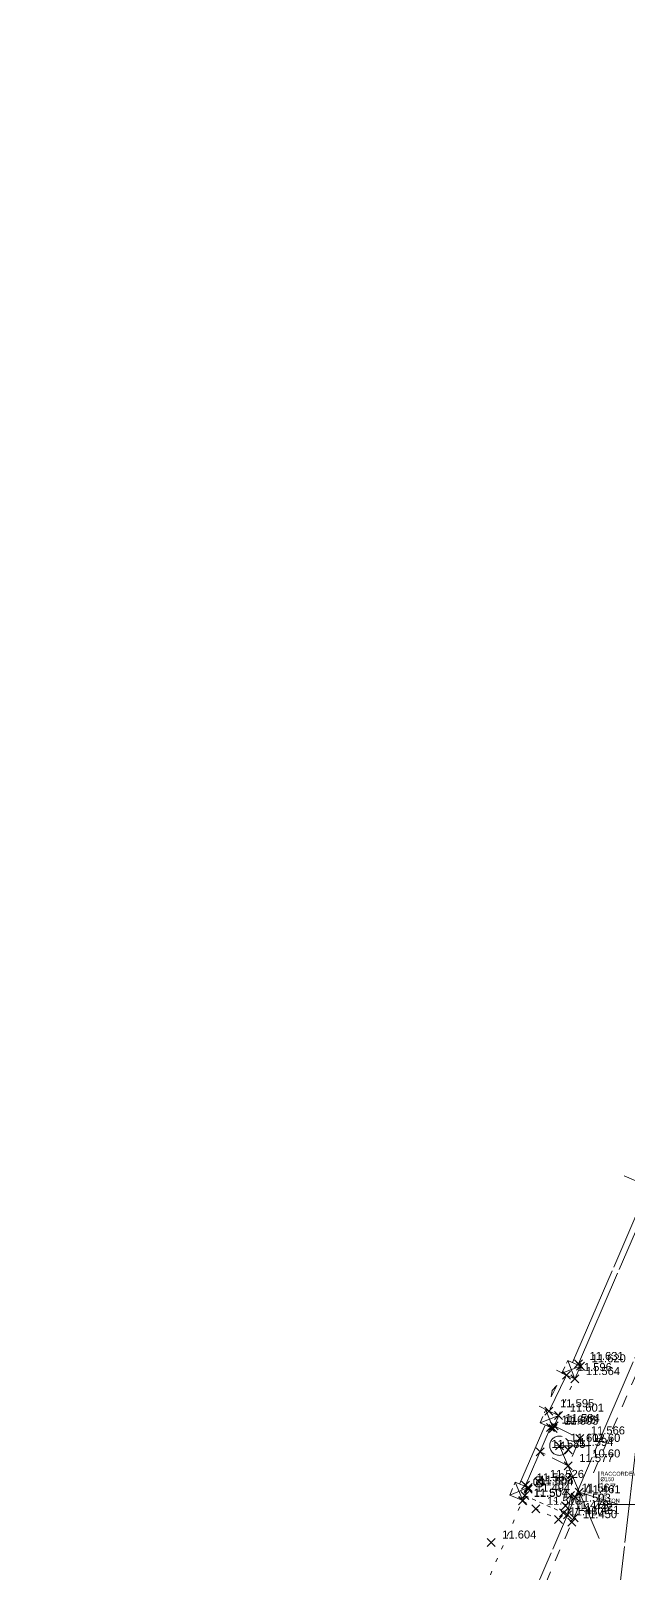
# Model space of a CAD drawing. Header units: metres. Extents: x 1224602 to 1224842, y 7187490 to 7187733.
# Drawn here: x 1224708.66 to 1224723.59, y 7187635.21 to 7187673.76 of the extents above; entities that cross this region are included whole.
import ezdxf
from ezdxf.enums import TextEntityAlignment as Align

# ---------------------------------------------------------------- set-up
doc = ezdxf.new("R2010")
doc.units = ezdxf.units.M
doc.header["$PDMODE"] = 3
doc.header["$PDSIZE"] = 0.1
for name, pattern in [('LL_0821', [0.7, 0.5, -0.2]), ('LL_0822', [2.5, 2.5, 0]), ('LL_0824', [0.35, 0.1, -0.25]), ('LL_0827', [0.2, 0.1, -0.1]), ('LL_0829', [0.6, 0.3, -0.3]), ('SL_1146', [2.5, 2.5, 0]), ('Socle_Continu', [2.5, 2.5, 0]), ('YL_2901', [2.5, 2.5, 0])]:
    doc.linetypes.add(name, pattern=pattern)
for name, color, linetype, lineweight in [('CLOTU_SCS', 212, 'Socle_Continu', 13), ('SIGTA_SCI', 7, 'Socle_Continu', 13), ('SIGTO_SCI', 255, 'Socle_Continu', 13), ('TELEC_SCS', 3, 'Socle_Continu', 13), ('VOIRI_SCS', 7, 'Socle_Continu', 13)]:
    doc.layers.add(name, color=color, linetype=linetype, lineweight=lineweight)
for name, color, linetype, lineweight, true_color in [('EAUUS_PSI', 7, 'Socle_Continu', 13, 0x7f3f00), ('EAUUS_SCI', 7, 'Socle_Continu', 13, 0x7f3f00), ('EAUUS_SCS', 7, 'Socle_Continu', 13, 0x7f3f00), ('EAUUS_SCT', 7, 'Socle_Continu', 13, 0x7f3f00), ('SIGTS_PSS', 7, 'Socle_Continu', 13, 0x9966cc)]:
    doc.layers.add(name, color=color, linetype=linetype, lineweight=lineweight, true_color=true_color)
doc.styles.add('Reseaux', font='arial.ttf')
doc.styles.get("Standard").update_dxf_attribs({"font": 'arial.ttf'})
doc.linetypes.add('CL_0181', pattern='A,3,-0.15,0.4,-0.381,["eu",Standard,S=0.254,R=0,X=-0.2,Y=-0.1],-0.381,0.4,-0.15', length=4.862)

# ---------------------------------------------------------------- blocks, each defined once
blk = doc.blocks.new('YP_1521')
at = {"layer": 'SIGTO_SCI', "color": 7, "linetype": 'Socle_Continu'}
blk.add_point((0, 0), dxfattribs=at)
at = {"layer": 'SIGTA_SCI', "linetype": 'Socle_Continu'}
blk.add_attdef('ALT', (0.278, 0.099), '', height=0.2, dxfattribs=at)
at = {"layer": 'SIGTA_SCI', "linetype": 'Socle_Continu', "flags": 9}
blk.add_attdef('CALQUE_ALT', (1.69, -1.18), '', height=0.2, dxfattribs=at)
at = {"layer": 'SIGTO_SCI', "linetype": 'Socle_Continu', "flags": 9}
for tag, p in [('ID', (1.69, 0.105)), ('NATURE', (1.69, -0.216)), ('FAMILLE', (1.69, -0.538)), ('CALQUE', (1.69, -0.859)), ('PCRS', (1.69, -1.823))]:
    blk.add_attdef(tag, p, '', height=0.2, dxfattribs=at)
blk = doc.blocks.new('LP_0842')
at = {"layer": 'VOIRI_SCS', "linetype": 'Socle_Continu', "flags": 128}
blk.add_lwpolyline([(1, 0), (1, 0.5), (0, 0)], dxfattribs=at)
at = {"layer": 'VOIRI_SCS', "linetype": 'Socle_Continu', "flags": 9}
for tag, p in [('ID', (1.488, 0.614)), ('NATURE', (1.488, 0.292)), ('FAMILLE', (1.488, -0.029)), ('CALQUE', (1.488, -0.35)), ('PCRS', (1.488, -0.672))]:
    blk.add_attdef(tag, p, '', height=0.2, dxfattribs=at)
blk = doc.blocks.new('SP_1162')
at = {"layer": 'CLOTU_SCS', "linetype": 'Socle_Continu'}
for p, q in [((0, 0), (1, 1)), ((0, 1), (1, 0))]:
    blk.add_line(p, q, dxfattribs=at)
at = {"layer": 'CLOTU_SCS', "linetype": 'Socle_Continu', "flags": 128}
blk.add_lwpolyline([(1, 0), (0, 0), (0, 1), (1, 1)], close=True, dxfattribs=at)
at = {"layer": 'CLOTU_SCS', "linetype": 'Socle_Continu', "flags": 9}
for tag, p in [('ID', (1.09, 0.3)), ('NATURE', (1.09, -0.02)), ('CALQUE', (1.09, -0.66)), ('FAMILLE', (1.09, -0.34)), ('PCRS', (1.09, -0.99))]:
    blk.add_attdef(tag, p, '', height=0.2, dxfattribs=at)
blk = doc.blocks.new('CP_0162')
at = {"layer": 'EAUUS_SCS', "linetype": 'Socle_Continu', "const_width": 0.025, "flags": 128}
for points in [[(-0.063, -0.111), (-0.174, -0.111, -0.405328), (-0.241, -0.045), (-0.241, 0.067, -0.999132), (-0.063, 0.067), (-0.063, 0.022), (-0.218, 0.022)], [(0.048, 0.155), (0.048, -0.034, 0.410802), (0.125, -0.111), (0.225, -0.111), (0.225, 0.155)]]:
    blk.add_lwpolyline(points, format="xyb", dxfattribs=at)
at = {"layer": 'EAUUS_SCS', "linetype": 'Socle_Continu'}
blk.add_circle((0, 0), 0.5, dxfattribs=at)
at = {"layer": 'EAUUS_SCS', "linetype": 'Socle_Continu', "flags": 9}
for tag, p in [('NATURE', (0.918, 0.2)), ('FAMILLE', (0.918, -0.121)), ('ID', (0.918, 0.522)), ('CALQUE', (0.918, -0.442)), ('PCRS', (0.918, -0.763))]:
    blk.add_attdef(tag, p, '', height=0.2, dxfattribs=at)
blk = doc.blocks.new('IP_0641')
at = {"layer": 'TELEC_SCS', "linetype": 'Socle_Continu'}
h = blk.add_hatch(color=256, dxfattribs=at)
edge = h.paths.add_edge_path()
edge.add_ellipse((0.09, 0.082), major_axis=(0.0254, 0.0254), ratio=1, start_angle=269.15333, end_angle=449.15333, ccw=False)
edge.add_ellipse((0.09, 0.082), major_axis=(0.0254, 0.0254), ratio=1, start_angle=89.15333, end_angle=269.15333, ccw=False)
h = blk.add_hatch(color=256, dxfattribs=at)
edge = h.paths.add_edge_path()
edge.add_ellipse((-0.074, -0.082), major_axis=(0.0254, 0.0254), ratio=1, start_angle=269.09778, end_angle=449.09778, ccw=False)
edge.add_ellipse((-0.074, -0.082), major_axis=(0.0254, 0.0254), ratio=1, start_angle=89.09778, end_angle=269.09778, ccw=False)
at = {"layer": 'TELEC_SCS', "linetype": 'Socle_Continu', "flags": 128}
blk.add_lwpolyline([(0.109, -0.25), (0.257, -0.102), (0.257, 0.102), (0.109, 0.25), (-0.094, 0.25), (-0.243, 0.102), (-0.243, -0.102), (-0.094, -0.25)], close=True, dxfattribs=at)
at = {"layer": 'TELEC_SCS', "linetype": 'Socle_Continu'}
for points in [[(0.09, 0.118, 0.04668), (0.058, 0.121, 0.098491), (-0.007, 0.108, 0.098491), (-0.063, 0.071, 0.098491), (-0.1, 0.015, 0.098491), (-0.113, -0.05, 0.04668), (-0.11, -0.082, 0.098491)], [(0.065, 0.108, 0.003694), (0.065, 0.107, 0.098491), (0.057, 0.096, 0.098491), (0.054, 0.082, 0.098491), (0.057, 0.068, 0.098491), (0.065, 0.057, 0.098491), (0.076, 0.049, 0.098491), (0.09, 0.046, 0.098491), (0.104, 0.049, 0.094763), (0.115, 0.056, 0.098491)], [(0.115, 0.056, 0.003694), (0.115, 0.057, 0.098491), (0.123, 0.068, 0.098491), (0.126, 0.082, 0.098491), (0.123, 0.096, 0.098491), (0.115, 0.107, 0.098491), (0.104, 0.115, 0.098491), (0.09, 0.118, 0.098491), (0.076, 0.115, 0.094763), (0.065, 0.108, 0.098491)], [(-0.099, -0.056, 0.003937), (-0.1, -0.057, 0.098491), (-0.107, -0.068, 0.098491), (-0.11, -0.082, 0.098491), (-0.107, -0.096, 0.098491), (-0.1, -0.107, 0.098491), (-0.088, -0.115, 0.098491), (-0.074, -0.118, 0.098491), (-0.06, -0.115, 0.094518), (-0.049, -0.108, 0.098491)], [(-0.049, -0.108, 0.003937), (-0.049, -0.107, 0.098491), (-0.041, -0.096, 0.098491), (-0.038, -0.082, 0.098491), (-0.041, -0.068, 0.098491), (-0.049, -0.057, 0.098491), (-0.06, -0.049, 0.098491), (-0.074, -0.046, 0.098491), (-0.088, -0.049, 0.094518), (-0.099, -0.056, 0.098491)]]:
    blk.add_lwpolyline(points, format="xyb", dxfattribs=at)
at = {"layer": 'TELEC_SCS', "linetype": 'Socle_Continu', "flags": 9}
for tag, p in [('NATURE', (0.795, 0.248)), ('FAMILLE', (0.795, -0.073)), ('ID', (0.795, 0.57)), ('CALQUE', (0.795, -0.394)), ('PCRS', (0.795, -0.715))]:
    blk.add_attdef(tag, p, '', height=0.2, dxfattribs=at)
blk = doc.blocks.new('SP_1161')
at = {"layer": 'CLOTU_SCS', "linetype": 'Socle_Continu'}
for p, q in [((0, 0), (0, 0.275)), ((1, 0.275), (1, 0)), ((0.062, 0), (0.938, 0)), ((0.5, 0.154), (0.344, 0.103)), ((0.344, 0.103), (0.656, 0.103)), ((0.656, 0.103), (0.5, 0.154))]:
    blk.add_line(p, q, dxfattribs=at)
at = {"layer": 'CLOTU_SCS', "linetype": 'Socle_Continu', "flags": 9}
for tag, p in [('ID', (1.36, 0.385)), ('NATURE', (1.36, 0.064)), ('FAMILLE', (1.36, -0.257)), ('CALQUE', (1.36, -0.579)), ('PCRS', (1.36, -0.9))]:
    blk.add_attdef(tag, p, '', height=0.2, dxfattribs=at)
blk = doc.blocks.new('CP_2101')
at = {"layer": 'EAUUS_PSI', "linetype": 'Socle_Continu'}
blk.add_line((0.733, 0), (0, 0), dxfattribs=at)
at = {"layer": 'EAUUS_PSI', "linetype": 'Socle_Continu', "flags": 128}
blk.add_lwpolyline([(0.733, -0.3), (0.733, 0.3)], dxfattribs=at)
at = {"layer": 'EAUUS_PSI', "linetype": 'Socle_Continu'}
blk.add_point((0, 0), dxfattribs=at)
at = {"layer": 'EAUUS_PSI', "linetype": 'Socle_Continu', "style": 'Reseaux', "flags": 9}
for tag, p in [('NATURE', (2.525, 0.22)), ('ID', (2.525, 0.541))]:
    blk.add_attdef(tag, p, '', height=0.2, dxfattribs=at)
at = {"layer": 'EAUUS_PSI', "linetype": 'Socle_Continu'}
for tag, p in [('TAMPON', (0.824, 0.196)), ('RADIER', (0.824, -0.192))]:
    blk.add_attdef(tag, text='', height=0.2, dxfattribs=at).set_placement(p, align=Align.MIDDLE_LEFT)
at = {"layer": 'EAUUS_PSI', "linetype": 'Socle_Continu', "flags": 9}
for tag, p in [('FAMILLE', (2.525, -0.101)), ('CALQUE', (2.525, -0.423))]:
    blk.add_attdef(tag, p, '', height=0.2, dxfattribs=at)
blk = doc.blocks.new('*U87')
at = {"layer": 'EAUUS_SCI', "linetype": 'Socle_Continu'}
blk.add_line((1.974, -0.62), (0, 0), dxfattribs=at)
at = {"layer": 'EAUUS_SCI', "linetype": 'Socle_Continu', "flags": 128}
blk.add_lwpolyline([(2.974, -0.62), (0.974, -0.62), (0.974, 1.019)], dxfattribs=at)
at = {"layer": 'EAUUS_SCI', "linetype": 'Socle_Continu'}
blk.add_point((0, 0), dxfattribs=at)
at = {"layer": 'EAUUS_SCI', "linetype": 'Socle_Continu', "flags": 9}
for tag, p in [('ID', (2.47, 1.418)), ('NATURE', (2.47, 1.097)), ('FAMILLE', (2.47, 0.776)), ('CALQUE', (2.47, 0.454))]:
    blk.add_attdef(tag, p, '', height=0.2, dxfattribs=at)
at = {"layer": 'EAUUS_SCI', "linetype": 'Socle_Continu'}
for tag, p in [('TYPE', (1.063, 0.814)), ('DIAM', (1.063, 0.543)), ('NBR', (1.063, 0.265)), ('LARG', (1.063, -0.001)), ('HAUT', (1.063, -0.267)), ('MATER', (1.063, -0.532))]:
    blk.add_attdef(tag, p, '', height=0.2, dxfattribs=at)

msp = doc.modelspace()

# ---------------------------------------------------------------- linework, layer by layer
at = {"layer": 'CLOTU_SCS', "linetype": 'SL_1146', "flags": 128}
for points in [[(1224722.197, 7187640.474), (1224723.959, 7187644.551)], [(1224722.333, 7187640.412), (1224722.346, 7187640.442), (1224724.096, 7187644.49)], [(1224720.877, 7187637.439), (1224721.512, 7187638.909)], [(1224721.015, 7187637.382), (1224721.649, 7187638.849)]]:
    msp.add_lwpolyline(points, dxfattribs=at)
at = {"layer": 'EAUUS_SCT', "linetype": 'CL_0181', "flags": 128}
msp.add_lwpolyline([(1224721.871, 7187638.397), (1224722.864, 7187636.081)], dxfattribs=at)
at = {"layer": 'SIGTS_PSS', "linetype": 'YL_2901', "flags": 128}
msp.add_lwpolyline([(1224718.643, 7187594.665), (1224724.194, 7187641.786), (1224743.464, 7187686.347), (1224774.759, 7187705.496), (1224807.6, 7187693.028), (1224838.124, 7187643.847), (1224818.746, 7187610.542), (1224772.174, 7187599.12)], close=True, dxfattribs=at)
at = {"layer": 'VOIRI_SCS', "linetype": 'LL_0829', "flags": 128}
msp.add_lwpolyline([(1224719.567, 7187629.995), (1224719.57, 7187630.138), (1224719.557, 7187630.174), (1224719.588, 7187630.267), (1224719.545, 7187630.324), (1224720.833, 7187633.321), (1224721.222, 7187634.231), (1224722.181, 7187636.487), (1224722.239, 7187636.598), (1224724.439, 7187641.68), (1224725.237, 7187643.541), (1224726.46, 7187646.32), (1224727.566, 7187648.85), (1224730.462, 7187655.581), (1224732.075, 7187659.31), (1224732.999, 7187661.437), (1224737.7, 7187672.316), (1224738.489, 7187674.178), (1224739.407, 7187676.265), (1224740.909, 7187679.752), (1224744.847, 7187688.883), (1224746.288, 7187692.287), (1224746.828, 7187693.388), (1224747.113, 7187693.93), (1224747.415, 7187694.462), (1224747.655, 7187694.851), (1224747.907, 7187695.233), (1224748.171, 7187695.608), (1224748.444, 7187695.977), (1224749.016, 7187696.696), (1224749.616, 7187697.396), (1224750.235, 7187698.081), (1224750.751, 7187698.632), (1224750.866, 7187698.753), (1224751.509, 7187699.41), (1224751.84, 7187699.727), (1224752.181, 7187700.033), (1224752.671, 7187700.431), (1224753.179, 7187700.807), (1224753.701, 7187701.166), (1224753.822, 7187701.246), (1224754.231, 7187701.51), (1224754.769, 7187701.841), (1224755.314, 7187702.161), (1224755.867, 7187702.467), (1224756.427, 7187702.761), (1224756.932, 7187703.011), (1224757.443, 7187703.248), (1224757.961, 7187703.471), (1224758.484, 7187703.677), (1224759.015, 7187703.864), (1224759.552, 7187704.03), (1224759.675, 7187704.064), (1224760.097, 7187704.172), (1224760.647, 7187704.286), (1224761.144, 7187704.364), (1224761.654, 7187704.427), (1224762.647, 7187704.511), (1224769.787, 7187704.917), (1224774.773, 7187705.238), (1224778.3, 7187705.432), (1224780.33, 7187705.612), (1224781.355, 7187705.743), (1224782.557, 7187705.904), (1224783.029, 7187706.049), (1224783.512, 7187706.223, 0.052843), (1224785.935, 7187707.389, 0.067509), (1224788.15, 7187709.214, 0.080459), (1224789.883, 7187711.822, 0.049401), (1224790.869, 7187714.731, 0.061613), (1224791.137, 7187717.269), (1224791.12, 7187718.218), (1224791.032, 7187718.3), (1224790.885, 7187718.283)], format="xyb", dxfattribs=at)
at = {"layer": 'VOIRI_SCS', "linetype": 'LL_0822', "flags": 128}
msp.add_lwpolyline([(1224708.659, 7187607.529, -0.008716), (1224709.544, 7187608.747, 0.038404), (1224710.252, 7187609.856, -0.00666), (1224710.742, 7187610.742, 0.030928), (1224711.633, 7187612.556, -0.003445), (1224711.84, 7187613.044), (1224713.495, 7187616.867), (1224713.898, 7187617.802), (1224714.715, 7187619.67), (1224715.126, 7187620.596), (1224716.749, 7187624.346), (1224718.919, 7187629.362), (1224719.276, 7187630.193), (1224720.648, 7187633.389), (1224721.058, 7187634.314), (1224722.076, 7187636.668), (1224722.268, 7187637.111), (1224724.256, 7187641.759), (1224725.07, 7187643.617), (1224725.481, 7187644.541), (1224726.27, 7187646.385), (1224726.698, 7187647.323), (1224727.373, 7187648.914), (1224730.291, 7187655.662), (1224730.71, 7187656.624), (1224731.505, 7187658.475), (1224731.901, 7187659.4), (1224732.838, 7187661.527), (1224737.534, 7187672.401), (1224737.927, 7187673.325), (1224738.322, 7187674.257), (1224739.227, 7187676.315), (1224740.334, 7187678.891), (1224740.735, 7187679.819), (1224744.681, 7187688.986), (1224746.133, 7187692.369)], format="xyb", dxfattribs=at)
at = {"layer": 'VOIRI_SCS', "linetype": 'LL_0824', "flags": 128}
for points in [[(1224721.853, 7187639.15), (1224722.255, 7187640.065)], [(1224719.742, 7187634.203), (1224719.972, 7187634.773), (1224720.954, 7187637.028)], [(1224720.951, 7187637.019), (1224721.281, 7187636.823), (1224721.846, 7187636.557)], [(1224721.088, 7187637.307), (1224722.024, 7187636.898)]]:
    msp.add_lwpolyline(points, dxfattribs=at)
at = {"layer": 'VOIRI_SCS', "linetype": 'LL_0821', "flags": 128}
msp.add_lwpolyline([(1224721.744, 7187638.891), (1224722.379, 7187638.581), (1224722.092, 7187637.893), (1224721.393, 7187638.245)], dxfattribs=at)
at = {"layer": 'VOIRI_SCS', "linetype": 'LL_0827', "flags": 128}
msp.add_lwpolyline([(1224721.006, 7187637.15), (1224721.972, 7187636.72)], dxfattribs=at)

# ---------------------------------------------------------------- block references
at = {"layer": 'CLOTU_SCS', "linetype": 'Socle_Continu'}
for p, xscale, yscale, rotation in [((1224724.117, 7187644.874), 2.469684679794086, 2.469684679794086, 66.99301052787185), ((1224721.611, 7187639.261), 1.004237318319881, 1.004237318319881, 64.10359336467363)]:
    msp.add_blockref('SP_1161', p, dxfattribs=dict(at, xscale=xscale, yscale=yscale, rotation=rotation))
at = {"layer": 'CLOTU_SCS', "color": 6, "linetype": 'Socle_Continu'}
for p, xscale, yscale, rotation in [((1224722.255, 7187640.065), 0.3492116051236693, 0.3492116051236693, 65.7181069982524), ((1224721.713, 7187638.826), 0.3532112520944545, 0.3532112520944545, 66.54114722779867), ((1224720.954, 7187637.028), 0.3496912749647879, 0.3496912749647879, 67.33249345361547)]:
    msp.add_blockref('SP_1162', p, dxfattribs=dict(at, xscale=xscale, yscale=yscale, rotation=rotation))
at = {"layer": 'EAUUS_PSI', "linetype": 'Socle_Continu'}
msp.add_blockref('CP_2101', (1224721.871, 7187638.397), dxfattribs=at).add_auto_attribs({'TAMPON': '11.60', 'RADIER': '10.60'})
at = {"layer": 'EAUUS_SCI', "linetype": 'Socle_Continu', "xscale": 0.5, "yscale": 0.5, "zscale": 0.5}
msp.add_blockref('*U87', (1224722.367, 7187637.239), dxfattribs=at).add_auto_attribs({'TYPE': 'RACCORDEMENT', 'DIAM': 'Ø150', 'NBR': '1', 'LARG': '15', 'HAUT': '15', 'MATER': 'BETON'})
at = {"layer": 'EAUUS_SCS', "linetype": 'Socle_Continu', "xscale": 0.4816672483471725, "yscale": 0.4816672483471725}
msp.add_blockref('CP_0162', (1224721.871, 7187638.397), dxfattribs=at)
at = {"layer": 'SIGTO_SCI', "linetype": 'Socle_Continu'}
ref = msp.add_blockref('YP_1521', (1224722.05, 7187640.164), dxfattribs=at)
ref.add_attrib('ALT', '11.596', (1224722.328, 7187640.263), dxfattribs={"layer": 'SIGTA_SCI', "linetype": 'Socle_Continu', "height": 0.2})
ref = msp.add_blockref('YP_1521', (1224722.346, 7187640.442), dxfattribs=at)
ref.add_attrib('ALT', '11.631', (1224722.624, 7187640.541), dxfattribs={"layer": 'SIGTA_SCI', "linetype": 'Socle_Continu', "height": 0.2})
ref = msp.add_blockref('YP_1521', (1224722.399, 7187640.383), dxfattribs=at)
ref.add_attrib('ALT', '11.620', (1224722.677, 7187640.482), dxfattribs={"layer": 'SIGTA_SCI', "linetype": 'Socle_Continu', "height": 0.2})
ref = msp.add_blockref('YP_1521', (1224722.255, 7187640.065), dxfattribs=at)
ref.add_attrib('ALT', '11.564', (1224722.533, 7187640.163), dxfattribs={"layer": 'SIGTA_SCI', "linetype": 'Socle_Continu', "height": 0.2})
ref = msp.add_blockref('YP_1521', (1224721.611, 7187639.261), dxfattribs=at)
ref.add_attrib('ALT', '11.595', (1224721.889, 7187639.359), dxfattribs={"layer": 'SIGTA_SCI', "linetype": 'Socle_Continu', "height": 0.2})
ref = msp.add_blockref('YP_1521', (1224721.853, 7187639.15), dxfattribs=at)
ref.add_attrib('ALT', '11.601', (1224722.131, 7187639.248), dxfattribs={"layer": 'SIGTA_SCI', "linetype": 'Socle_Continu', "height": 0.2})
ref = msp.add_blockref('YP_1521', (1224721.649, 7187638.849), dxfattribs=at)
ref.add_attrib('ALT', '11.605', (1224721.927, 7187638.948), dxfattribs={"layer": 'SIGTA_SCI', "linetype": 'Socle_Continu', "height": 0.2})
ref = msp.add_blockref('YP_1521', (1224721.713, 7187638.826), dxfattribs=at)
ref.add_attrib('ALT', '11.603', (1224721.991, 7187638.924), dxfattribs={"layer": 'SIGTA_SCI', "linetype": 'Socle_Continu', "height": 0.2})
ref = msp.add_blockref('YP_1521', (1224721.744, 7187638.891), dxfattribs=at)
ref.add_attrib('ALT', '11.584', (1224722.022, 7187638.99), dxfattribs={"layer": 'SIGTA_SCI', "linetype": 'Socle_Continu', "height": 0.2})
ref = msp.add_blockref('YP_1521', (1224722.379, 7187638.581), dxfattribs=at)
ref.add_attrib('ALT', '11.566', (1224722.657, 7187638.68), dxfattribs={"layer": 'SIGTA_SCI', "linetype": 'Socle_Continu', "height": 0.2})
ref = msp.add_blockref('YP_1521', (1224721.393, 7187638.245), dxfattribs=at)
ref.add_attrib('ALT', '11.585', (1224721.671, 7187638.343), dxfattribs={"layer": 'SIGTA_SCI', "linetype": 'Socle_Continu', "height": 0.2})
ref = msp.add_blockref('YP_1521', (1224721.871, 7187638.397), dxfattribs=at)
ref.add_attrib('ALT', '11.602', (1224722.149, 7187638.496), dxfattribs={"layer": 'SIGTA_SCI', "linetype": 'Socle_Continu', "height": 0.2})
ref = msp.add_blockref('YP_1521', (1224722.089, 7187638.295), dxfattribs=at)
ref.add_attrib('ALT', '11.594', (1224722.367, 7187638.394), dxfattribs={"layer": 'SIGTA_SCI', "linetype": 'Socle_Continu', "height": 0.2})
ref = msp.add_blockref('YP_1521', (1224722.092, 7187637.893), dxfattribs=at)
ref.add_attrib('ALT', '11.577', (1224722.37, 7187637.992), dxfattribs={"layer": 'SIGTA_SCI', "linetype": 'Socle_Continu', "height": 0.2})
ref = msp.add_blockref('YP_1521', (1224721.355, 7187637.493), dxfattribs=at)
ref.add_attrib('ALT', '11.526', (1224721.633, 7187637.592), dxfattribs={"layer": 'SIGTA_SCI', "linetype": 'Socle_Continu', "height": 0.2})
ref = msp.add_blockref('YP_1521', (1224721.006, 7187637.15), dxfattribs=at)
ref.add_attrib('ALT', '11.494', (1224721.284, 7187637.249), dxfattribs={"layer": 'SIGTA_SCI', "linetype": 'Socle_Continu', "height": 0.2})
ref = msp.add_blockref('YP_1521', (1224721.026, 7187637.407), dxfattribs=at)
ref.add_attrib('ALT', '11.562', (1224721.304, 7187637.506), dxfattribs={"layer": 'SIGTA_SCI', "linetype": 'Socle_Continu', "height": 0.2})
ref = msp.add_blockref('YP_1521', (1224721.088, 7187637.307), dxfattribs=at)
ref.add_attrib('ALT', '11.504', (1224721.366, 7187637.406), dxfattribs={"layer": 'SIGTA_SCI', "linetype": 'Socle_Continu', "height": 0.2})
ref = msp.add_blockref('YP_1521', (1224721.089, 7187637.351), dxfattribs=at)
ref.add_attrib('ALT', '11.558', (1224721.367, 7187637.45), dxfattribs={"layer": 'SIGTA_SCI', "linetype": 'Socle_Continu', "height": 0.2})
ref = msp.add_blockref('YP_1521', (1224722.152, 7187637.152), dxfattribs=at)
ref.add_attrib('ALT', '11.567', (1224722.43, 7187637.25), dxfattribs={"layer": 'SIGTA_SCI', "linetype": 'Socle_Continu', "height": 0.2})
ref = msp.add_blockref('YP_1521', (1224722.268, 7187637.111), dxfattribs=at)
ref.add_attrib('ALT', '11.461', (1224722.546, 7187637.21), dxfattribs={"layer": 'SIGTA_SCI', "linetype": 'Socle_Continu', "height": 0.2})
ref = msp.add_blockref('YP_1521', (1224720.951, 7187637.019), dxfattribs=at)
ref.add_attrib('ALT', '11.507', (1224721.229, 7187637.117), dxfattribs={"layer": 'SIGTA_SCI', "linetype": 'Socle_Continu', "height": 0.2})
ref = msp.add_blockref('YP_1521', (1224720.954, 7187637.028), dxfattribs=at)
ref.add_attrib('ALT', '11.504', (1224721.232, 7187637.127), dxfattribs={"layer": 'SIGTA_SCI', "linetype": 'Socle_Continu', "height": 0.2})
ref = msp.add_blockref('YP_1521', (1224721.281, 7187636.823), dxfattribs=at)
ref.add_attrib('ALT', '11.510', (1224721.559, 7187636.922), dxfattribs={"layer": 'SIGTA_SCI', "linetype": 'Socle_Continu', "height": 0.2})
ref = msp.add_blockref('YP_1521', (1224721.972, 7187636.72), dxfattribs=at)
ref.add_attrib('ALT', '11.479', (1224722.25, 7187636.819), dxfattribs={"layer": 'SIGTA_SCI', "linetype": 'Socle_Continu', "height": 0.2})
ref = msp.add_blockref('YP_1521', (1224722.024, 7187636.898), dxfattribs=at)
ref.add_attrib('ALT', '11.503', (1224722.302, 7187636.997), dxfattribs={"layer": 'SIGTA_SCI', "linetype": 'Socle_Continu', "height": 0.2})
ref = msp.add_blockref('YP_1521', (1224722.076, 7187636.668), dxfattribs=at)
ref.add_attrib('ALT', '11.442', (1224722.354, 7187636.767), dxfattribs={"layer": 'SIGTA_SCI', "linetype": 'Socle_Continu', "height": 0.2})
ref = msp.add_blockref('YP_1521', (1224721.846, 7187636.557), dxfattribs=at)
ref.add_attrib('ALT', '11.480', (1224722.124, 7187636.656), dxfattribs={"layer": 'SIGTA_SCI', "linetype": 'Socle_Continu', "height": 0.2})
ref = msp.add_blockref('YP_1521', (1224722.181, 7187636.487), dxfattribs=at)
ref.add_attrib('ALT', '11.450', (1224722.459, 7187636.586), dxfattribs={"layer": 'SIGTA_SCI', "linetype": 'Socle_Continu', "height": 0.2})
ref = msp.add_blockref('YP_1521', (1224722.239, 7187636.598), dxfattribs=at)
ref.add_attrib('ALT', '11.461', (1224722.517, 7187636.696), dxfattribs={"layer": 'SIGTA_SCI', "linetype": 'Socle_Continu', "height": 0.2})
ref = msp.add_blockref('YP_1521', (1224720.164, 7187635.98), dxfattribs=at)
ref.add_attrib('ALT', '11.604', (1224720.442, 7187636.078), dxfattribs={"layer": 'SIGTA_SCI', "linetype": 'Socle_Continu', "height": 0.2})
at = {"layer": 'TELEC_SCS', "linetype": 'Socle_Continu', "xscale": 0.5, "yscale": 0.5, "zscale": 0.5}
msp.add_blockref('IP_0641', (1224721.355, 7187637.493), dxfattribs=at)
at = {"layer": 'VOIRI_SCS', "linetype": 'Socle_Continu', "xscale": 0.4825, "yscale": 0.2474639958105361, "zscale": 1.999999994621194, "rotation": 66.50927116432148}
msp.add_blockref('LP_0842', (1224722.076, 7187636.668), dxfattribs=at)

doc.saveas('drawing.dxf')
